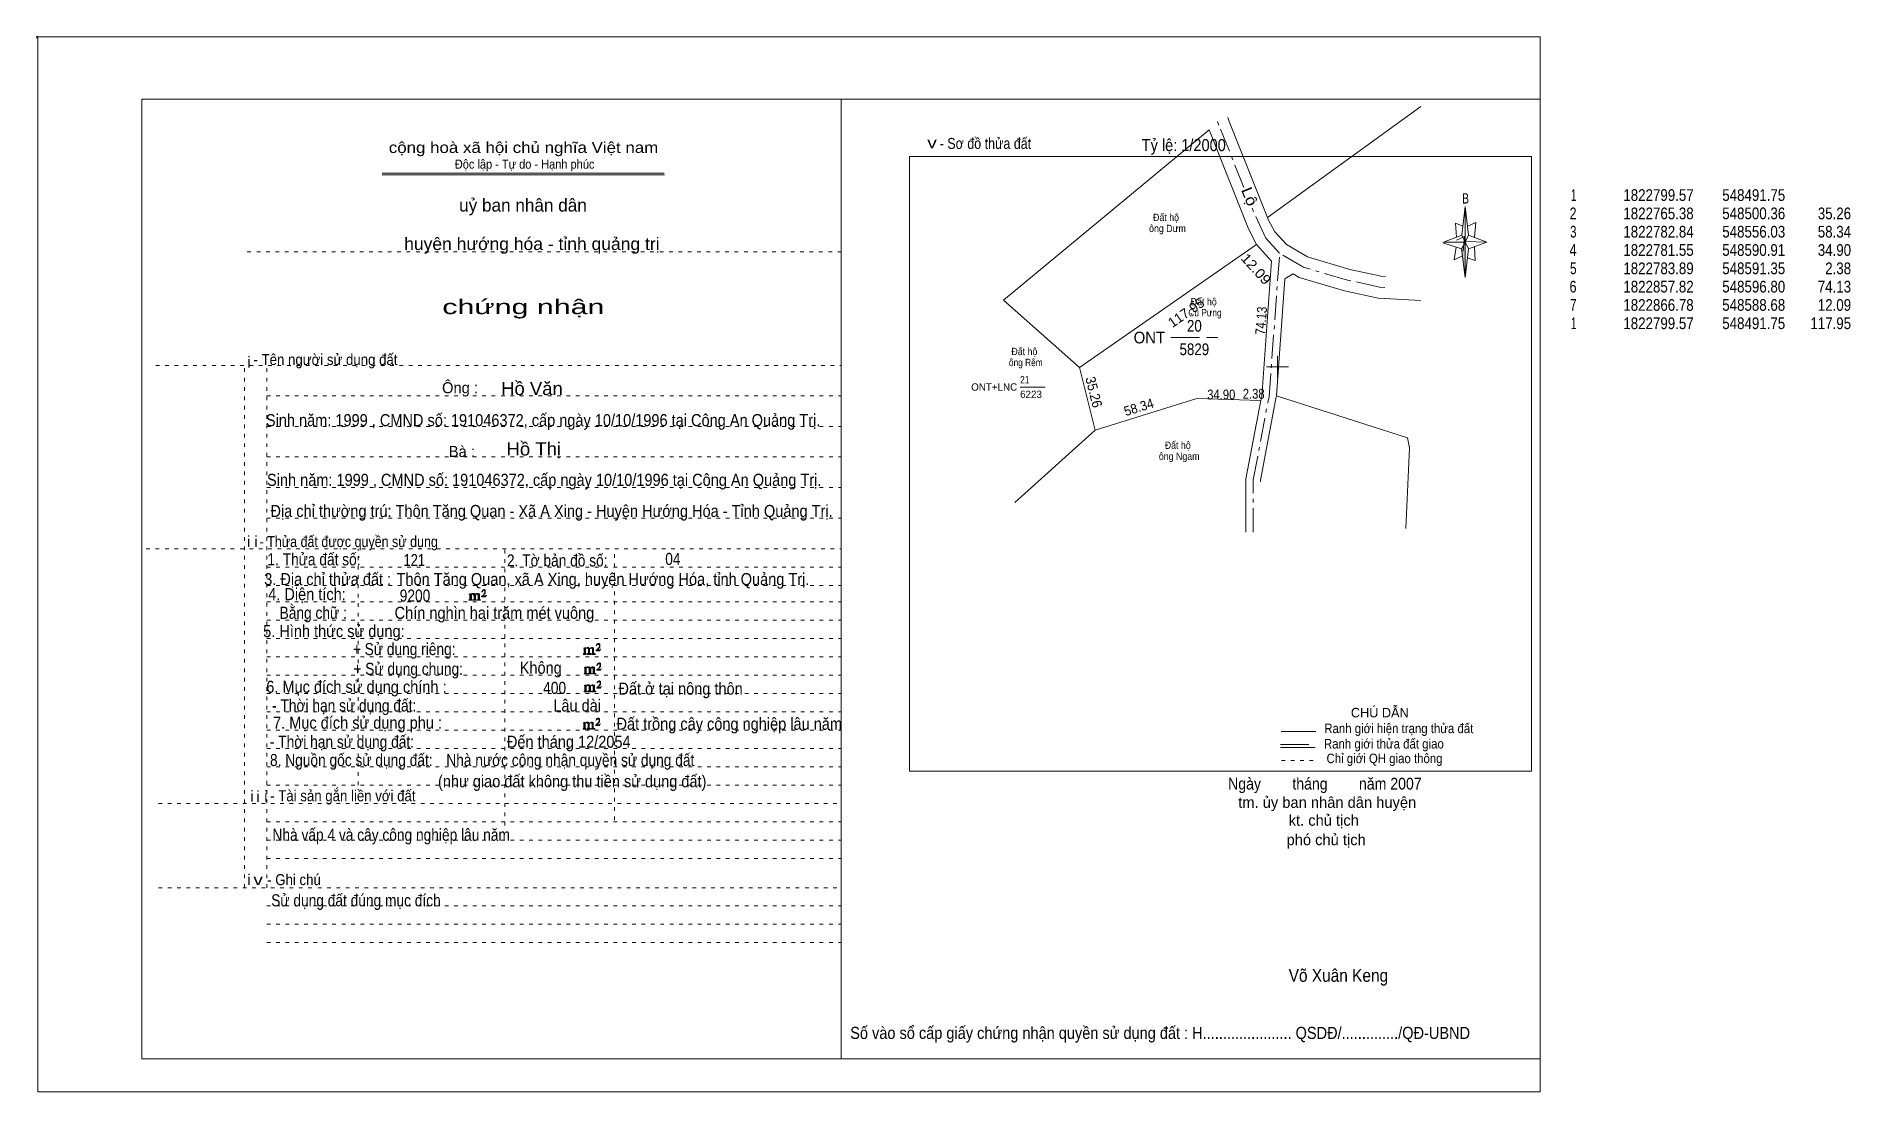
# Model space of a CAD drawing. Header units: centimetres. Extents: x -1.6 to 48, y -3.3 to 25.5.
import ezdxf
from ezdxf.enums import TextEntityAlignment as Align

# ---------------------------------------------------------------- set-up
doc = ezdxf.new("R2010")
doc.units = ezdxf.units.CM
doc.header["$LTSCALE"] = 0.13
for name, pattern in [('DOT_DASHED', [7.7, 5, -1.2, 0.3, -1.2]), ('DOTTED', [1.5, 0.3, -1.2]), ('LONG_DASHED', [7.5, 6, -1.5])]:
    doc.linetypes.add(name, pattern=pattern)
for name, color, linetype, lineweight in [('1', 7, 'DOTTED', 13), ('22', 7, 'Continuous', 13), ('33', 7, 'LONG_DASHED', 13), ('4', 7, 'Continuous', 13), ('5', 7, 'Continuous', 13), ('50', 7, 'Continuous', 13), ('52', 7, 'Continuous', 13), ('53', 7, 'Continuous', 13)]:
    doc.layers.add(name, color=color, linetype=linetype, lineweight=lineweight)
for name, color, linetype in [('10', 7, 'Continuous'), ('23', 7, 'Continuous'), ('30', 7, 'Continuous')]:
    doc.layers.add(name, color=color, linetype=linetype)

msp = doc.modelspace()

# ---------------------------------------------------------------- hatches: boundary and pattern name
at = {"layer": '5'}
msp.add_hatch(color=256, dxfattribs=at).paths.add_polyline_path([(37.46, 19.87), (37.46, 18.91), (37.36, 19.69)])
at = {"layer": '50'}
for points in [[(10.27, 10.13), (10.27, 10.12), (10.27, 10.11), (10.25, 10.11), (10.24, 10.11), (10.24, 10.1), (10.33, 10.1), (10.33, 10.11), (10.32, 10.11), (10.31, 10.11), (10.31, 10.12), (10.31, 10.13), (10.31, 10.24), (10.31, 10.25), (10.32, 10.26), (10.34, 10.26), (10.35, 10.26), (10.36, 10.26), (10.37, 10.25), (10.39, 10.22), (10.39, 10.13), (10.37, 10.12), (10.37, 10.11), (10.36, 10.11), (10.35, 10.11), (10.35, 10.1), (10.44, 10.1), (10.44, 10.11), (10.43, 10.11), (10.42, 10.11), (10.42, 10.12), (10.42, 10.13), (10.42, 10.24), (10.44, 10.26), (10.45, 10.26), (10.46, 10.26), (10.49, 10.26), (10.49, 10.25), (10.5, 10.24), (10.5, 10.22), (10.5, 10.13), (10.5, 10.12), (10.49, 10.11), (10.49, 10.11), (10.47, 10.11), (10.47, 10.1), (10.56, 10.1), (10.56, 10.11), (10.55, 10.11), (10.54, 10.11), (10.53, 10.12), (10.53, 10.13), (10.53, 10.2), (10.53, 10.25), (10.53, 10.26), (10.52, 10.27), (10.5, 10.28), (10.47, 10.28), (10.46, 10.28), (10.44, 10.27), (10.41, 10.25), (10.41, 10.26), (10.4, 10.28), (10.39, 10.28), (10.37, 10.28), (10.35, 10.28), (10.34, 10.28), (10.32, 10.26), (10.31, 10.26), (10.31, 10.25), (10.31, 10.25), (10.31, 10.26), (10.31, 10.28), (10.24, 10.26), (10.24, 10.26), (10.25, 10.26), (10.27, 10.25), (10.27, 10.24), (10.27, 10.23)], [(10.69, 10.19), (10.72, 10.24), (10.72, 10.24), (10.71, 10.22), (10.69, 10.22), (10.68, 10.22), (10.63, 10.22), (10.66, 10.26), (10.67, 10.27), (10.69, 10.28), (10.69, 10.3), (10.69, 10.32), (10.69, 10.34), (10.69, 10.35), (10.69, 10.37), (10.68, 10.38), (10.67, 10.38), (10.66, 10.39), (10.65, 10.39), (10.63, 10.38), (10.63, 10.38), (10.62, 10.37), (10.61, 10.35), (10.59, 10.33), (10.61, 10.33), (10.61, 10.35), (10.62, 10.35), (10.63, 10.36), (10.65, 10.36), (10.66, 10.36), (10.67, 10.35), (10.68, 10.35), (10.68, 10.32), (10.68, 10.3), (10.66, 10.28), (10.66, 10.26), (10.65, 10.25), (10.59, 10.2), (10.59, 10.19)], [(13.39, 8.66), (13.39, 8.65), (13.39, 8.64), (13.38, 8.64), (13.37, 8.64), (13.37, 8.62), (13.45, 8.62), (13.45, 8.64), (13.44, 8.64), (13.43, 8.64), (13.43, 8.65), (13.43, 8.66), (13.43, 8.77), (13.43, 8.78), (13.44, 8.79), (13.47, 8.79), (13.48, 8.79), (13.49, 8.79), (13.5, 8.78), (13.51, 8.74), (13.51, 8.66), (13.5, 8.65), (13.5, 8.64), (13.49, 8.64), (13.48, 8.64), (13.48, 8.62), (13.57, 8.62), (13.57, 8.64), (13.55, 8.64), (13.54, 8.64), (13.54, 8.65), (13.54, 8.66), (13.54, 8.77), (13.57, 8.79), (13.58, 8.79), (13.59, 8.79), (13.61, 8.79), (13.61, 8.78), (13.62, 8.77), (13.62, 8.74), (13.62, 8.66), (13.62, 8.65), (13.61, 8.64), (13.61, 8.64), (13.6, 8.64), (13.6, 8.62), (13.69, 8.62), (13.69, 8.64), (13.67, 8.64), (13.66, 8.64), (13.65, 8.65), (13.65, 8.66), (13.65, 8.73), (13.65, 8.78), (13.65, 8.79), (13.64, 8.8), (13.62, 8.81), (13.6, 8.81), (13.59, 8.81), (13.57, 8.8), (13.53, 8.78), (13.53, 8.79), (13.52, 8.81), (13.51, 8.81), (13.5, 8.81), (13.48, 8.81), (13.47, 8.81), (13.44, 8.79), (13.43, 8.79), (13.43, 8.78), (13.43, 8.78), (13.43, 8.79), (13.43, 8.81), (13.37, 8.79), (13.37, 8.79), (13.38, 8.79), (13.39, 8.78), (13.39, 8.77), (13.39, 8.76)], [(13.82, 8.72), (13.84, 8.77), (13.84, 8.77), (13.83, 8.74), (13.82, 8.74), (13.81, 8.74), (13.75, 8.74), (13.79, 8.79), (13.8, 8.8), (13.82, 8.81), (13.82, 8.83), (13.82, 8.84), (13.82, 8.87), (13.82, 8.88), (13.82, 8.9), (13.81, 8.91), (13.8, 8.91), (13.79, 8.92), (13.77, 8.92), (13.75, 8.91), (13.75, 8.91), (13.74, 8.9), (13.73, 8.88), (13.72, 8.86), (13.73, 8.86), (13.73, 8.88), (13.74, 8.88), (13.75, 8.89), (13.77, 8.89), (13.79, 8.89), (13.8, 8.88), (13.81, 8.88), (13.81, 8.84), (13.81, 8.83), (13.79, 8.81), (13.79, 8.79), (13.77, 8.78), (13.72, 8.73), (13.72, 8.72)], [(13.41, 8.12), (13.41, 8.11), (13.41, 8.1), (13.4, 8.1), (13.39, 8.1), (13.39, 8.09), (13.48, 8.09), (13.48, 8.1), (13.47, 8.1), (13.45, 8.1), (13.45, 8.11), (13.45, 8.12), (13.45, 8.23), (13.45, 8.24), (13.47, 8.26), (13.49, 8.26), (13.5, 8.26), (13.51, 8.26), (13.52, 8.24), (13.53, 8.21), (13.53, 8.12), (13.52, 8.11), (13.52, 8.1), (13.51, 8.1), (13.5, 8.1), (13.5, 8.09), (13.59, 8.09), (13.59, 8.1), (13.58, 8.1), (13.57, 8.1), (13.57, 8.11), (13.57, 8.12), (13.57, 8.23), (13.59, 8.26), (13.6, 8.26), (13.61, 8.26), (13.63, 8.26), (13.63, 8.24), (13.64, 8.23), (13.64, 8.21), (13.64, 8.12), (13.64, 8.11), (13.63, 8.1), (13.63, 8.1), (13.62, 8.1), (13.62, 8.09), (13.71, 8.09), (13.71, 8.1), (13.7, 8.1), (13.69, 8.1), (13.67, 8.11), (13.67, 8.12), (13.67, 8.2), (13.67, 8.24), (13.67, 8.26), (13.66, 8.27), (13.64, 8.28), (13.62, 8.28), (13.61, 8.28), (13.59, 8.27), (13.55, 8.24), (13.55, 8.26), (13.54, 8.28), (13.53, 8.28), (13.52, 8.28), (13.5, 8.28), (13.49, 8.28), (13.47, 8.26), (13.45, 8.26), (13.45, 8.24), (13.45, 8.24), (13.45, 8.26), (13.45, 8.28), (13.39, 8.26), (13.39, 8.26), (13.4, 8.26), (13.41, 8.24), (13.41, 8.23), (13.41, 8.22)], [(13.84, 8.19), (13.86, 8.23), (13.86, 8.23), (13.85, 8.21), (13.84, 8.21), (13.83, 8.21), (13.77, 8.21), (13.81, 8.26), (13.82, 8.27), (13.84, 8.28), (13.84, 8.3), (13.84, 8.31), (13.84, 8.33), (13.84, 8.34), (13.84, 8.37), (13.83, 8.38), (13.82, 8.38), (13.81, 8.39), (13.8, 8.39), (13.77, 8.38), (13.77, 8.38), (13.76, 8.37), (13.75, 8.34), (13.74, 8.32), (13.75, 8.32), (13.75, 8.34), (13.76, 8.34), (13.77, 8.36), (13.8, 8.36), (13.81, 8.36), (13.82, 8.34), (13.83, 8.34), (13.83, 8.31), (13.83, 8.3), (13.81, 8.28), (13.81, 8.26), (13.8, 8.24), (13.74, 8.2), (13.74, 8.19)], [(13.41, 7.64), (13.41, 7.63), (13.41, 7.62), (13.4, 7.62), (13.39, 7.62), (13.39, 7.6), (13.47, 7.6), (13.47, 7.62), (13.46, 7.62), (13.45, 7.62), (13.45, 7.63), (13.45, 7.64), (13.45, 7.75), (13.45, 7.76), (13.46, 7.77), (13.49, 7.77), (13.5, 7.77), (13.51, 7.77), (13.52, 7.76), (13.53, 7.72), (13.53, 7.64), (13.52, 7.63), (13.52, 7.62), (13.51, 7.62), (13.5, 7.62), (13.5, 7.6), (13.59, 7.6), (13.59, 7.62), (13.57, 7.62), (13.56, 7.62), (13.56, 7.63), (13.56, 7.64), (13.56, 7.75), (13.59, 7.77), (13.6, 7.77), (13.61, 7.77), (13.63, 7.77), (13.63, 7.76), (13.64, 7.75), (13.64, 7.72), (13.64, 7.64), (13.64, 7.63), (13.63, 7.62), (13.63, 7.62), (13.62, 7.62), (13.62, 7.6), (13.71, 7.6), (13.71, 7.62), (13.69, 7.62), (13.68, 7.62), (13.67, 7.63), (13.67, 7.64), (13.67, 7.71), (13.67, 7.76), (13.67, 7.77), (13.66, 7.78), (13.64, 7.79), (13.62, 7.79), (13.61, 7.79), (13.59, 7.78), (13.55, 7.76), (13.55, 7.77), (13.54, 7.79), (13.53, 7.79), (13.52, 7.79), (13.5, 7.79), (13.49, 7.79), (13.46, 7.77), (13.45, 7.77), (13.45, 7.76), (13.45, 7.76), (13.45, 7.77), (13.45, 7.79), (13.39, 7.77), (13.39, 7.77), (13.4, 7.77), (13.41, 7.76), (13.41, 7.75), (13.41, 7.74)], [(13.84, 7.7), (13.86, 7.75), (13.86, 7.75), (13.85, 7.72), (13.84, 7.72), (13.83, 7.72), (13.77, 7.72), (13.81, 7.77), (13.82, 7.78), (13.84, 7.79), (13.84, 7.81), (13.84, 7.82), (13.84, 7.85), (13.84, 7.86), (13.84, 7.88), (13.83, 7.89), (13.82, 7.89), (13.81, 7.9), (13.79, 7.9), (13.77, 7.89), (13.77, 7.89), (13.76, 7.88), (13.75, 7.86), (13.74, 7.84), (13.75, 7.84), (13.75, 7.86), (13.76, 7.86), (13.77, 7.87), (13.79, 7.87), (13.81, 7.87), (13.82, 7.86), (13.83, 7.86), (13.83, 7.82), (13.83, 7.81), (13.81, 7.79), (13.81, 7.77), (13.79, 7.76), (13.74, 7.71), (13.74, 7.7)], [(13.38, 6.62), (13.38, 6.61), (13.38, 6.6), (13.37, 6.6), (13.36, 6.6), (13.36, 6.58), (13.44, 6.58), (13.44, 6.6), (13.43, 6.6), (13.42, 6.6), (13.42, 6.61), (13.42, 6.62), (13.42, 6.73), (13.42, 6.74), (13.43, 6.75), (13.46, 6.75), (13.47, 6.75), (13.48, 6.75), (13.49, 6.74), (13.5, 6.7), (13.5, 6.62), (13.49, 6.61), (13.49, 6.6), (13.48, 6.6), (13.47, 6.6), (13.47, 6.58), (13.56, 6.58), (13.56, 6.6), (13.54, 6.6), (13.53, 6.6), (13.53, 6.61), (13.53, 6.62), (13.53, 6.73), (13.56, 6.75), (13.57, 6.75), (13.58, 6.75), (13.6, 6.75), (13.6, 6.74), (13.61, 6.73), (13.61, 6.7), (13.61, 6.62), (13.61, 6.61), (13.6, 6.6), (13.6, 6.6), (13.59, 6.6), (13.59, 6.58), (13.68, 6.58), (13.68, 6.6), (13.66, 6.6), (13.65, 6.6), (13.64, 6.61), (13.64, 6.62), (13.64, 6.69), (13.64, 6.74), (13.64, 6.75), (13.63, 6.76), (13.61, 6.77), (13.59, 6.77), (13.58, 6.77), (13.56, 6.76), (13.52, 6.74), (13.52, 6.75), (13.51, 6.77), (13.5, 6.77), (13.49, 6.77), (13.47, 6.77), (13.46, 6.77), (13.43, 6.75), (13.42, 6.75), (13.42, 6.74), (13.42, 6.74), (13.42, 6.75), (13.42, 6.77), (13.36, 6.75), (13.36, 6.75), (13.37, 6.75), (13.38, 6.74), (13.38, 6.73), (13.38, 6.72)], [(13.81, 6.68), (13.83, 6.73), (13.83, 6.73), (13.82, 6.7), (13.81, 6.7), (13.8, 6.7), (13.74, 6.7), (13.78, 6.75), (13.79, 6.76), (13.81, 6.77), (13.81, 6.79), (13.81, 6.8), (13.81, 6.83), (13.81, 6.84), (13.81, 6.86), (13.8, 6.87), (13.79, 6.87), (13.78, 6.88), (13.76, 6.88), (13.74, 6.87), (13.74, 6.87), (13.73, 6.86), (13.72, 6.84), (13.71, 6.82), (13.72, 6.82), (13.72, 6.84), (13.73, 6.84), (13.74, 6.85), (13.76, 6.85), (13.78, 6.85), (13.79, 6.84), (13.8, 6.84), (13.8, 6.8), (13.8, 6.79), (13.78, 6.77), (13.78, 6.75), (13.76, 6.74), (13.71, 6.69), (13.71, 6.68)]]:
    msp.add_hatch(color=256, dxfattribs=at).paths.add_polyline_path(points)

# ---------------------------------------------------------------- linework, layer by layer
at = {"layer": '1', "linetype": 'Continuous'}
for p, q in [((1.31, -2.42), (1.31, 23.78)), ((1.31, 23.78), (39.51, 23.78)), ((20.41, -2.42), (20.41, 23.78)), ((39.51, -2.42), (39.51, 23.78)), ((7.87, 21.76), (15.58, 21.76)), ((7.87, 21.71), (15.59, 21.71)), ((37.36, 19.69), (36.85, 19.86)), ((1.31, -2.42), (39.51, -2.42))]:
    msp.add_line(p, q, dxfattribs=at)
at = {"layer": '1'}
for p, q in [((4.19, 19.61), (20.41, 19.61)), ((1.69, 16.51), (20.41, 16.51)), ((4.11, 2.25), (4.11, 16.51)), ((4.72, 2.25), (4.72, 16.51)), ((4.72, 15.68), (20.41, 15.68)), ((4.72, 14.84), (20.41, 14.84)), ((4.72, 14.01), (20.41, 14.01)), ((4.72, 13.18), (20.41, 13.18)), ((4.72, 12.34), (20.41, 12.34)), ((1.43, 11.5), (20.41, 11.5)), ((7.22, 5.05), (7.22, 11.5)), ((11.22, 3.95), (11.22, 11.5)), ((14.22, 4.09), (14.22, 11.5)), ((4.72, 11), (20.41, 11)), ((4.72, 10.5), (20.41, 10.5)), ((4.72, 10.05), (20.41, 10.05)), ((4.72, 9.55), (20.41, 9.55)), ((4.72, 9.05), (20.41, 9.05)), ((4.72, 8.55), (20.41, 8.55)), ((4.72, 8.05), (20.41, 8.05)), ((4.72, 7.55), (20.41, 7.55)), ((4.72, 7.05), (20.41, 7.05)), ((4.72, 6.55), (20.41, 6.55)), ((4.72, 6.05), (20.41, 6.05)), ((4.72, 5.55), (20.41, 5.55)), ((4.72, 5.05), (20.41, 5.05)), ((1.76, 4.55), (20.41, 4.55)), ((4.72, 4.05), (20.41, 4.05)), ((4.72, 3.55), (20.41, 3.55)), ((4.72, 3.05), (20.41, 3.05)), ((1.76, 2.25), (20.41, 2.25)), ((4.72, 1.75), (20.41, 1.75)), ((4.72, 1.25), (20.41, 1.25)), ((4.72, 0.75), (20.41, 0.75))]:
    msp.add_line(p, q, dxfattribs=at)
at = {"layer": '1', "linetype": 'Continuous'}
msp.add_lwpolyline([(-1.53, -3.32), (39.51, -3.32), (39.51, 25.48), (-1.53, 25.48)], close=True, dxfattribs=at)
msp.add_lwpolyline([(37.37, 19.49), (37.16, 19.39), (37.21, 19.74)], dxfattribs=at)
at = {"layer": '22'}
for p, q in [((32.06, 20.55), (36.25, 23.58)), ((30.46, 22.94), (24.85, 18.29)), ((30.46, 22.94), (31.54, 20.24)), ((32.08, 20.49), (32.06, 20.55)), ((31.76, 19.81), (31.54, 20.24)), ((26.92, 16.45), (31.76, 19.81)), ((32.3, 15.68), (32.53, 18.87)), ((32.53, 18.87), (32.76, 19.01)), ((24.85, 18.29), (26.92, 16.45)), ((26.92, 16.45), (27.35, 14.74)), ((25.16, 12.77), (27.35, 14.74))]:
    msp.add_line(p, q, dxfattribs=at)
at = {"layer": '22', "linetype": 'DOT_DASHED'}
for points in [[(31.41, 21.37), (30.73, 23.07), (30.69, 23.17)], [(35.26, 18.64), (35.12, 18.65), (34.24, 18.84), (33.04, 19.19), (32.39, 19.57), (32.01, 19.98), (31.61, 20.87)], [(32.07, 15.51), (32.1, 15.64), (32.39, 19.57)], [(31.67, 11.96), (31.67, 13.39), (32.07, 15.51)]]:
    msp.add_lwpolyline(points, dxfattribs=at)
at = {"layer": '22'}
for points in [[(32.06, 20.55), (31.01, 23.17), (30.97, 23.28)], [(35.28, 18.94), (35.16, 18.95), (34.31, 19.13), (33.15, 19.47), (32.58, 19.81), (32.26, 20.16), (32.08, 20.49)], [(31.88, 15.55), (31.9, 15.66), (32.17, 19.36), (31.76, 19.81)], [(36.25, 18.28), (35.08, 18.35), (34.16, 18.55), (32.92, 18.91), (32.76, 19.01)], [(31.88, 15.55), (30.13, 15.61), (27.35, 14.74)], [(31.47, 11.96), (31.47, 13.41), (31.88, 15.55)], [(31.87, 13.33), (31.87, 13.38), (32.29, 15.61), (32.3, 15.68)], [(35.84, 12.06), (35.94, 14.26), (35.88, 14.53), (32.3, 15.68)]]:
    msp.add_lwpolyline(points, dxfattribs=at)
at = {"layer": '33'}
msp.add_line((29.42, 17.27), (30.7, 17.27), dxfattribs=at)
at = {"layer": '4'}
for p, q in [((32.43, 6.51), (33.38, 6.51)), ((32.41, 6.08), (33.36, 6.08))]:
    msp.add_line(p, q, dxfattribs=at)
at = {"layer": '4', "linetype": 'LONG_DASHED'}
msp.add_line((32.41, 6.16), (33.36, 6.16), dxfattribs=at)
at = {"layer": '4', "linetype": 'DOTTED'}
msp.add_line((32.44, 5.72), (33.43, 5.72), dxfattribs=at)
at = {"layer": '4'}
msp.add_lwpolyline([(22.28, 22.21), (39.27, 22.21), (39.27, 5.43), (22.28, 5.43)], close=True, dxfattribs=at)
msp.add_circle((-1.55, 25.47), 0.025, dxfattribs=at)
at = {"layer": '5'}
for p, q in [((37.37, 20.07), (37.46, 20.85)), ((37.55, 20.07), (38.05, 19.87)), ((37.55, 19.69), (37.46, 18.91)), ((37.73, 19.37), (37.52, 19.45)), ((37.71, 19.75), (37.73, 19.37))]:
    msp.add_line(p, q, dxfattribs=at)
for points in [[(37.46, 20.85), (37.55, 20.07), (37.46, 19.87)], [(37.46, 19.87), (36.87, 19.87), (37.37, 20.07), (37.55, 19.69), (38.05, 19.87), (37.46, 19.89)], [(37.46, 19.87), (37.46, 18.91), (37.36, 19.69)]]:
    msp.add_lwpolyline(points, close=True, dxfattribs=at)
for points in [[(37.4, 20.31), (37.19, 20.39), (37.22, 20.01)], [(37.53, 20.31), (37.75, 20.41), (37.71, 20.01)], [(37.46, 19.87), (37.37, 20.07), (36.87, 19.87)], [(37.22, 19.93), (37.44, 20.03), (37.4, 19.63)], [(37.46, 19.87), (37.55, 19.69), (38.05, 19.87)]]:
    msp.add_lwpolyline(points, dxfattribs=at)
at = {"layer": '50'}
for points in [[(10.27, 10.13), (10.27, 10.12), (10.27, 10.11), (10.25, 10.11), (10.24, 10.11), (10.24, 10.1), (10.33, 10.1), (10.33, 10.11), (10.32, 10.11), (10.31, 10.11), (10.31, 10.12), (10.31, 10.13), (10.31, 10.24), (10.31, 10.25), (10.32, 10.26), (10.34, 10.26), (10.35, 10.26), (10.36, 10.26), (10.37, 10.25), (10.39, 10.22), (10.39, 10.13), (10.37, 10.12), (10.37, 10.11), (10.36, 10.11), (10.35, 10.11), (10.35, 10.1), (10.44, 10.1), (10.44, 10.11), (10.43, 10.11), (10.42, 10.11), (10.42, 10.12), (10.42, 10.13), (10.42, 10.24), (10.44, 10.26), (10.45, 10.26), (10.46, 10.26), (10.49, 10.26), (10.49, 10.25), (10.5, 10.24), (10.5, 10.22), (10.5, 10.13), (10.5, 10.12), (10.49, 10.11), (10.49, 10.11), (10.47, 10.11), (10.47, 10.1), (10.56, 10.1), (10.56, 10.11), (10.55, 10.11), (10.54, 10.11), (10.53, 10.12), (10.53, 10.13), (10.53, 10.2), (10.53, 10.25), (10.53, 10.26), (10.52, 10.27), (10.5, 10.28), (10.47, 10.28), (10.46, 10.28), (10.44, 10.27), (10.41, 10.25), (10.41, 10.26), (10.4, 10.28), (10.39, 10.28), (10.37, 10.28), (10.35, 10.28), (10.34, 10.28), (10.32, 10.26), (10.31, 10.26), (10.31, 10.25), (10.31, 10.25), (10.31, 10.26), (10.31, 10.28), (10.24, 10.26), (10.24, 10.26), (10.25, 10.26), (10.27, 10.25), (10.27, 10.24), (10.27, 10.23)], [(10.69, 10.19), (10.72, 10.24), (10.72, 10.24), (10.71, 10.22), (10.69, 10.22), (10.68, 10.22), (10.63, 10.22), (10.66, 10.26), (10.67, 10.27), (10.69, 10.28), (10.69, 10.3), (10.69, 10.32), (10.69, 10.34), (10.69, 10.35), (10.69, 10.37), (10.68, 10.38), (10.67, 10.38), (10.66, 10.39), (10.65, 10.39), (10.63, 10.38), (10.63, 10.38), (10.62, 10.37), (10.61, 10.35), (10.59, 10.33), (10.61, 10.33), (10.61, 10.35), (10.62, 10.35), (10.63, 10.36), (10.65, 10.36), (10.66, 10.36), (10.67, 10.35), (10.68, 10.35), (10.68, 10.32), (10.68, 10.3), (10.66, 10.28), (10.66, 10.26), (10.65, 10.25), (10.59, 10.2), (10.59, 10.19)], [(13.39, 8.66), (13.39, 8.65), (13.39, 8.64), (13.38, 8.64), (13.37, 8.64), (13.37, 8.62), (13.45, 8.62), (13.45, 8.64), (13.44, 8.64), (13.43, 8.64), (13.43, 8.65), (13.43, 8.66), (13.43, 8.77), (13.43, 8.78), (13.44, 8.79), (13.47, 8.79), (13.48, 8.79), (13.49, 8.79), (13.5, 8.78), (13.51, 8.74), (13.51, 8.66), (13.5, 8.65), (13.5, 8.64), (13.49, 8.64), (13.48, 8.64), (13.48, 8.62), (13.57, 8.62), (13.57, 8.64), (13.55, 8.64), (13.54, 8.64), (13.54, 8.65), (13.54, 8.66), (13.54, 8.77), (13.57, 8.79), (13.58, 8.79), (13.59, 8.79), (13.61, 8.79), (13.61, 8.78), (13.62, 8.77), (13.62, 8.74), (13.62, 8.66), (13.62, 8.65), (13.61, 8.64), (13.61, 8.64), (13.6, 8.64), (13.6, 8.62), (13.69, 8.62), (13.69, 8.64), (13.67, 8.64), (13.66, 8.64), (13.65, 8.65), (13.65, 8.66), (13.65, 8.73), (13.65, 8.78), (13.65, 8.79), (13.64, 8.8), (13.62, 8.81), (13.6, 8.81), (13.59, 8.81), (13.57, 8.8), (13.53, 8.78), (13.53, 8.79), (13.52, 8.81), (13.51, 8.81), (13.5, 8.81), (13.48, 8.81), (13.47, 8.81), (13.44, 8.79), (13.43, 8.79), (13.43, 8.78), (13.43, 8.78), (13.43, 8.79), (13.43, 8.81), (13.37, 8.79), (13.37, 8.79), (13.38, 8.79), (13.39, 8.78), (13.39, 8.77), (13.39, 8.76)], [(13.82, 8.72), (13.84, 8.77), (13.84, 8.77), (13.83, 8.74), (13.82, 8.74), (13.81, 8.74), (13.75, 8.74), (13.79, 8.79), (13.8, 8.8), (13.82, 8.81), (13.82, 8.83), (13.82, 8.84), (13.82, 8.87), (13.82, 8.88), (13.82, 8.9), (13.81, 8.91), (13.8, 8.91), (13.79, 8.92), (13.77, 8.92), (13.75, 8.91), (13.75, 8.91), (13.74, 8.9), (13.73, 8.88), (13.72, 8.86), (13.73, 8.86), (13.73, 8.88), (13.74, 8.88), (13.75, 8.89), (13.77, 8.89), (13.79, 8.89), (13.8, 8.88), (13.81, 8.88), (13.81, 8.84), (13.81, 8.83), (13.79, 8.81), (13.79, 8.79), (13.77, 8.78), (13.72, 8.73), (13.72, 8.72)], [(13.41, 8.12), (13.41, 8.11), (13.41, 8.1), (13.4, 8.1), (13.39, 8.1), (13.39, 8.09), (13.48, 8.09), (13.48, 8.1), (13.47, 8.1), (13.45, 8.1), (13.45, 8.11), (13.45, 8.12), (13.45, 8.23), (13.45, 8.24), (13.47, 8.26), (13.49, 8.26), (13.5, 8.26), (13.51, 8.26), (13.52, 8.24), (13.53, 8.21), (13.53, 8.12), (13.52, 8.11), (13.52, 8.1), (13.51, 8.1), (13.5, 8.1), (13.5, 8.09), (13.59, 8.09), (13.59, 8.1), (13.58, 8.1), (13.57, 8.1), (13.57, 8.11), (13.57, 8.12), (13.57, 8.23), (13.59, 8.26), (13.6, 8.26), (13.61, 8.26), (13.63, 8.26), (13.63, 8.24), (13.64, 8.23), (13.64, 8.21), (13.64, 8.12), (13.64, 8.11), (13.63, 8.1), (13.63, 8.1), (13.62, 8.1), (13.62, 8.09), (13.71, 8.09), (13.71, 8.1), (13.7, 8.1), (13.69, 8.1), (13.67, 8.11), (13.67, 8.12), (13.67, 8.2), (13.67, 8.24), (13.67, 8.26), (13.66, 8.27), (13.64, 8.28), (13.62, 8.28), (13.61, 8.28), (13.59, 8.27), (13.55, 8.24), (13.55, 8.26), (13.54, 8.28), (13.53, 8.28), (13.52, 8.28), (13.5, 8.28), (13.49, 8.28), (13.47, 8.26), (13.45, 8.26), (13.45, 8.24), (13.45, 8.24), (13.45, 8.26), (13.45, 8.28), (13.39, 8.26), (13.39, 8.26), (13.4, 8.26), (13.41, 8.24), (13.41, 8.23), (13.41, 8.22)], [(13.84, 8.19), (13.86, 8.23), (13.86, 8.23), (13.85, 8.21), (13.84, 8.21), (13.83, 8.21), (13.77, 8.21), (13.81, 8.26), (13.82, 8.27), (13.84, 8.28), (13.84, 8.3), (13.84, 8.31), (13.84, 8.33), (13.84, 8.34), (13.84, 8.37), (13.83, 8.38), (13.82, 8.38), (13.81, 8.39), (13.8, 8.39), (13.77, 8.38), (13.77, 8.38), (13.76, 8.37), (13.75, 8.34), (13.74, 8.32), (13.75, 8.32), (13.75, 8.34), (13.76, 8.34), (13.77, 8.36), (13.8, 8.36), (13.81, 8.36), (13.82, 8.34), (13.83, 8.34), (13.83, 8.31), (13.83, 8.3), (13.81, 8.28), (13.81, 8.26), (13.8, 8.24), (13.74, 8.2), (13.74, 8.19)], [(13.41, 7.64), (13.41, 7.63), (13.41, 7.62), (13.4, 7.62), (13.39, 7.62), (13.39, 7.6), (13.47, 7.6), (13.47, 7.62), (13.46, 7.62), (13.45, 7.62), (13.45, 7.63), (13.45, 7.64), (13.45, 7.75), (13.45, 7.76), (13.46, 7.77), (13.49, 7.77), (13.5, 7.77), (13.51, 7.77), (13.52, 7.76), (13.53, 7.72), (13.53, 7.64), (13.52, 7.63), (13.52, 7.62), (13.51, 7.62), (13.5, 7.62), (13.5, 7.6), (13.59, 7.6), (13.59, 7.62), (13.57, 7.62), (13.56, 7.62), (13.56, 7.63), (13.56, 7.64), (13.56, 7.75), (13.59, 7.77), (13.6, 7.77), (13.61, 7.77), (13.63, 7.77), (13.63, 7.76), (13.64, 7.75), (13.64, 7.72), (13.64, 7.64), (13.64, 7.63), (13.63, 7.62), (13.63, 7.62), (13.62, 7.62), (13.62, 7.6), (13.71, 7.6), (13.71, 7.62), (13.69, 7.62), (13.68, 7.62), (13.67, 7.63), (13.67, 7.64), (13.67, 7.71), (13.67, 7.76), (13.67, 7.77), (13.66, 7.78), (13.64, 7.79), (13.62, 7.79), (13.61, 7.79), (13.59, 7.78), (13.55, 7.76), (13.55, 7.77), (13.54, 7.79), (13.53, 7.79), (13.52, 7.79), (13.5, 7.79), (13.49, 7.79), (13.46, 7.77), (13.45, 7.77), (13.45, 7.76), (13.45, 7.76), (13.45, 7.77), (13.45, 7.79), (13.39, 7.77), (13.39, 7.77), (13.4, 7.77), (13.41, 7.76), (13.41, 7.75), (13.41, 7.74)], [(13.84, 7.7), (13.86, 7.75), (13.86, 7.75), (13.85, 7.72), (13.84, 7.72), (13.83, 7.72), (13.77, 7.72), (13.81, 7.77), (13.82, 7.78), (13.84, 7.79), (13.84, 7.81), (13.84, 7.82), (13.84, 7.85), (13.84, 7.86), (13.84, 7.88), (13.83, 7.89), (13.82, 7.89), (13.81, 7.9), (13.79, 7.9), (13.77, 7.89), (13.77, 7.89), (13.76, 7.88), (13.75, 7.86), (13.74, 7.84), (13.75, 7.84), (13.75, 7.86), (13.76, 7.86), (13.77, 7.87), (13.79, 7.87), (13.81, 7.87), (13.82, 7.86), (13.83, 7.86), (13.83, 7.82), (13.83, 7.81), (13.81, 7.79), (13.81, 7.77), (13.79, 7.76), (13.74, 7.71), (13.74, 7.7)], [(13.38, 6.62), (13.38, 6.61), (13.38, 6.6), (13.37, 6.6), (13.36, 6.6), (13.36, 6.58), (13.44, 6.58), (13.44, 6.6), (13.43, 6.6), (13.42, 6.6), (13.42, 6.61), (13.42, 6.62), (13.42, 6.73), (13.42, 6.74), (13.43, 6.75), (13.46, 6.75), (13.47, 6.75), (13.48, 6.75), (13.49, 6.74), (13.5, 6.7), (13.5, 6.62), (13.49, 6.61), (13.49, 6.6), (13.48, 6.6), (13.47, 6.6), (13.47, 6.58), (13.56, 6.58), (13.56, 6.6), (13.54, 6.6), (13.53, 6.6), (13.53, 6.61), (13.53, 6.62), (13.53, 6.73), (13.56, 6.75), (13.57, 6.75), (13.58, 6.75), (13.6, 6.75), (13.6, 6.74), (13.61, 6.73), (13.61, 6.7), (13.61, 6.62), (13.61, 6.61), (13.6, 6.6), (13.6, 6.6), (13.59, 6.6), (13.59, 6.58), (13.68, 6.58), (13.68, 6.6), (13.66, 6.6), (13.65, 6.6), (13.64, 6.61), (13.64, 6.62), (13.64, 6.69), (13.64, 6.74), (13.64, 6.75), (13.63, 6.76), (13.61, 6.77), (13.59, 6.77), (13.58, 6.77), (13.56, 6.76), (13.52, 6.74), (13.52, 6.75), (13.51, 6.77), (13.5, 6.77), (13.49, 6.77), (13.47, 6.77), (13.46, 6.77), (13.43, 6.75), (13.42, 6.75), (13.42, 6.74), (13.42, 6.74), (13.42, 6.75), (13.42, 6.77), (13.36, 6.75), (13.36, 6.75), (13.37, 6.75), (13.38, 6.74), (13.38, 6.73), (13.38, 6.72)], [(13.81, 6.68), (13.83, 6.73), (13.83, 6.73), (13.82, 6.7), (13.81, 6.7), (13.8, 6.7), (13.74, 6.7), (13.78, 6.75), (13.79, 6.76), (13.81, 6.77), (13.81, 6.79), (13.81, 6.8), (13.81, 6.83), (13.81, 6.84), (13.81, 6.86), (13.8, 6.87), (13.79, 6.87), (13.78, 6.88), (13.76, 6.88), (13.74, 6.87), (13.74, 6.87), (13.73, 6.86), (13.72, 6.84), (13.71, 6.82), (13.72, 6.82), (13.72, 6.84), (13.73, 6.84), (13.74, 6.85), (13.76, 6.85), (13.78, 6.85), (13.79, 6.84), (13.8, 6.84), (13.8, 6.8), (13.8, 6.79), (13.78, 6.77), (13.78, 6.75), (13.76, 6.74), (13.71, 6.69), (13.71, 6.68)]]:
    msp.add_lwpolyline(points, close=True, dxfattribs=at)
at = {"layer": '52'}
msp.add_line((25.3, 15.92), (25.98, 15.92), dxfattribs=at)
at = {"layer": '53'}
for p, q in [((32.03, 16.47), (32.63, 16.47)), ((32.33, 16.17), (32.33, 16.77))]:
    msp.add_line(p, q, dxfattribs=at)

# ---------------------------------------------------------------- texts
at = {"layer": '1'}
for s, height, width, p in [('cộng hoà xã hội chủ nghĩa Việt nam', 0.3, 1.15, (11.735, 22.31)), ('v', 0.3, 1.3, (22.895, 22.44)), ('- Sơ đồ thửa đất ', 0.3, 0.85, (24.4, 22.42)), ('Độc lập - Tự do - Hạnh phúc', 0.25, 0.9, (11.765, 21.88)), ('chứng nhận', 0.4, 1.55, (11.73, 17.91)), ('- Tên người sử dụng đất', 0.3, 0.9, (6.325, 16.52)), ('- Thửa đất được quyền sử dụng', 0.3, 0.85, (6.96, 11.55)), ('- Tài sản gắn liền với đất ', 0.3, 0.9, (6.85, 4.61)), ('v', 0.3, 1.3, (4.485, 2.32)), ('- Ghi chú', 0.3, 0.9, (5.465, 2.32))]:
    msp.add_text(s, height=height, dxfattribs=dict(at, width=width)).set_placement(p, align=Align.CENTER)
for s, height, p in [('uỷ ban nhân dân', 0.35, (11.72, 20.71)), ('i', 0.3, (4.235, 16.45)), ('i', 0.3, (4.225, 11.55)), ('i', 0.3, (4.425, 11.55)), ('i', 0.3, (4.315, 4.6)), ('i', 0.3, (4.485, 4.59)), ('i', 0.3, (4.695, 4.6)), ('i', 0.3, (4.235, 2.32))]:
    msp.add_text(s, height=height, dxfattribs=at).set_placement(p, align=Align.CENTER)
at = {"layer": '10', "width": 0.9}
msp.add_text('Võ Xuân Keng', height=0.35, dxfattribs=at).set_placement((33.995, -0.32), align=Align.CENTER)
at = {"layer": '22', "width": 1.15}
msp.add_text('Lộ', height=0.3, rotation=291.818, dxfattribs=at).set_placement((31.428, 21.066), align=Align.CENTER)
at = {"layer": '23'}
for s, width, p in [('ông Dưm', 0.9, (29.325, 20.15)), ('Đất hộ ', 0.9, (29.32, 20.45)), ('Đất hộ ', 0.9, (30.35, 18.15)), ('Cu Pưng', 0.85, (30.35, 17.85)), ('Đất hộ ', 0.9, (25.45, 16.79)), ('ông Rêm', 0.85, (25.455, 16.49)), ('Đất hộ ', 0.9, (29.64, 14.23)), ('ông Ngam', 0.9, (29.645, 13.93))]:
    msp.add_text(s, height=0.2, dxfattribs=dict(at, width=width)).set_placement(p, align=Align.CENTER)
at = {"layer": '30'}
for s, width, p in [('1', 0.65, (40.5, 21)), ('1822799.57', 0.85, (43.7, 21)), ('548491.75', 0.85, (46.2, 21)), ('548491.75', 0.85, (46.2, 21)), ('2', 0.8, (40.5, 20.5)), ('1822765.38', 0.85, (43.7, 20.5)), ('548500.36', 0.85, (46.2, 20.5)), ('35.26', 0.85, (48, 20.5)), ('3', 0.75, (40.5, 20)), ('1822782.84', 0.85, (43.7, 20)), ('548556.03', 0.85, (46.2, 20)), ('58.34', 0.85, (48, 20)), ('4', 0.8, (40.5, 19.5)), ('1822781.55', 0.85, (43.7, 19.5)), ('548590.91', 0.85, (46.2, 19.5)), ('34.90', 0.85, (48, 19.5)), ('5', 0.75, (40.5, 19)), ('1822783.89', 0.85, (43.7, 19)), ('548591.35', 0.85, (46.2, 19)), ('2.38', 0.85, (48, 19)), ('6', 0.8, (40.5, 18.5)), ('1822857.82', 0.85, (43.7, 18.5)), ('548596.80', 0.85, (46.2, 18.5)), ('74.13', 0.85, (48, 18.5)), ('7', 0.75, (40.5, 18)), ('1822866.78', 0.85, (43.7, 18)), ('548588.68', 0.85, (46.2, 18)), ('12.09', 0.85, (48, 18)), ('1', 0.65, (40.5, 17.5)), ('1822799.57', 0.85, (43.7, 17.5)), ('548491.75', 0.85, (46.2, 17.5)), ('117.95', 0.85, (48, 17.5))]:
    msp.add_text(s, height=0.32, dxfattribs=dict(at, width=width)).set_placement(p, align=Align.RIGHT)
for s, height, rotation, width, p in [('12.09', 0.27, 312.184, 1.1, (31.644, 19.051)), ('74.13', 0.27, 85.784, 0.85, (32.019, 17.72)), ('35.26', 0.27, 284.135, 0.95, (27.184, 15.748)), ('58.34', 0.26, 17.413, 0.95, (28.581, 15.246))]:
    msp.add_text(s, height=height, rotation=rotation, dxfattribs=dict(at, width=width)).set_placement(p, align=Align.CENTER)
msp.add_text('117.95', height=0.27, rotation=34.737, dxfattribs=at).set_placement((29.913, 17.841), align=Align.CENTER)
at = {"layer": '30', "width": 0.85}
for s, p in [('2.38', (31.68, 15.6)), ('34.90', (30.795, 15.58))]:
    msp.add_text(s, height=0.27, dxfattribs=at).set_placement(p, align=Align.CENTER)
at = {"layer": '33', "width": 0.95}
msp.add_text('ONT', height=0.32, dxfattribs=at).set_placement((29.26, 17.11), align=Align.RIGHT)
at = {"layer": '33', "width": 0.85}
for s, p in [('20', (30.06, 17.43)), ('5829', (30.06, 16.79))]:
    msp.add_text(s, height=0.32, dxfattribs=at).set_placement(p, align=Align.CENTER)
at = {"layer": '4', "width": 0.9}
for s, height, p in [('Tỷ lệ: 1/2000', 0.33, (29.77, 22.36)), ('Ranh giới hiện trạng thửa đất', 0.2591, (35.645, 6.47)), ('Ranh giới thửa đất giao ', 0.2591, (35.28, 6.05)), ('Chỉ giới QH giao thông', 0.2591, (35.255, 5.65))]:
    msp.add_text(s, height=height, dxfattribs=at).set_placement(p, align=Align.CENTER)
at = {"layer": '4'}
msp.add_text('CHÚ DẪN', height=0.2591, dxfattribs=at).set_placement((35.125, 6.9), align=Align.CENTER)
at = {"layer": '5', "width": 0.75}
msp.add_text('B', height=0.276, dxfattribs=at).set_placement((37.47, 20.93), align=Align.CENTER)
at = {"layer": '50'}
for s, height, width, p in [('  huyện hướng hóa - tỉnh quảng trị', 0.34, 1.05, (11.83, 19.66)), ('Hồ Văn', 0.36, 1.05, (11.965, 15.7)), ('Sinh năm: 1999 , CMND số: 191046372, cấp ngày 10/10/1996 tại Công An Quảng Trị.', 0.33, 0.9, (12.27, 14.85)), ('Hồ Thị', 0.36, 1.05, (12.015, 14.05)), ('Sinh năm: 1999 , CMND số: 191046372, cấp ngày 10/10/1996 tại Công An Quảng Trị.', 0.33, 0.9, (12.3, 13.22)), ('Địa chỉ thường trú: Thôn Tăng Quan - Xã A Xing - Huyện Hướng Hóa - Tỉnh Quảng Trị.', 0.33, 0.9, (12.5, 12.37)), ('1. Thửa đất số:  ', 0.33, 0.85, (6.115, 11.05)), ('121', 0.33, 0.8, (8.75, 11.03)), ('2. Tờ bản đồ số:  ', 0.33, 0.85, (12.76, 11.02)), ('04', 0.33, 0.85, (15.815, 11.06)), ('3. Địa chỉ thửa đất : ', 0.33, 0.9, (6.44, 10.51)), ('4. Diện tích: ', 0.33, 0.9, (5.875, 10.1)), ('Thôn Tăng Quan, xã A Xing, huyện Hướng Hóa, tỉnh Quảng Trị.', 0.33, 0.9, (13.905, 10.51)), ('Bằng chữ :', 0.33, 0.85, (5.99, 9.59)), ('Chín nghìn hai trăm mét vuông', 0.33, 0.9, (10.94, 9.59)), ('9200', 0.33, 0.85, (8.77, 10.06)), ('5. Hình thức sử dụng:', 0.33, 0.9, (6.555, 9.09)), ('+ Sử dụng riêng:', 0.33, 0.85, (8.475, 8.6)), ('Không', 0.33, 0.9, (12.205, 8.09)), ('6. Mục đích sử dụng chính :', 0.33, 0.9, (7.17, 7.57)), ('+ Sử dụng chung:', 0.33, 0.85, (8.585, 8.06)), ('400', 0.33, 0.85, (12.585, 7.54)), ('Đất ở tại nông thôn', 0.33, 0.9, (16.025, 7.52)), ('- Thời hạn sử dụng đất:', 0.33, 0.85, (6.835, 7.06)), ('7. Mục đích sử dụng phụ :', 0.33, 0.9, (7.2, 6.59)), ('Lâu dài', 0.33, 0.9, (13.2, 7.06)), ('Đất trồng cây công nghiệp lâu năm', 0.33, 0.9, (17.355, 6.56)), ('- Thời hạn sử dụng đất:', 0.33, 0.85, (6.775, 6.07)), ('Đến tháng 12/2054', 0.33, 0.9, (12.97, 6.07)), ('8. Nguồn gốc sử dụng đất:', 0.33, 0.85, (7.03, 5.57)), ('Nhà nước công nhận quyền sử dụng đất ', 0.33, 0.85, (13.065, 5.57)), ('(như giao đất không thu tiền sử dụng đất)', 0.33, 0.9, (13.065, 4.99)), ('Ngày        tháng        năm 2007', 0.32, 0.9, (33.625, 4.93)), ('Nhà vấp 4 và cây công nghiệp lâu năm', 0.33, 0.85, (8.12, 3.53)), ('Sử dụng đất đúng mục đích ', 0.33, 0.85, (7.21, 1.74)), ('Số vào sổ cấp giấy chứng nhận quyền sử dụng đất : H...................... QSDĐ/............../QĐ-UBND', 0.33, 0.9, (29.125, -1.88))]:
    msp.add_text(s, height=height, dxfattribs=dict(at, width=width)).set_placement(p, align=Align.CENTER)
for s, p in [('Ông :', (10, 15.75)), ('Bà :', (10.05, 14.01)), ('tm. ủy ban nhân dân huyện ', (33.745, 4.43)), ('kt. chủ tịch', (33.595, 3.94)), ('phó chủ tịch', (33.66, 3.41))]:
    msp.add_text(s, height=0.3, dxfattribs=at).set_placement(p, align=Align.CENTER)
at = {"layer": '52'}
msp.add_text('ONT+LNC', height=0.2, dxfattribs=at).set_placement((25.22, 15.82), align=Align.RIGHT)
at = {"layer": '52', "width": 0.85}
msp.add_text('21', height=0.2, dxfattribs=at).set_placement((25.3, 16.02))
at = {"layer": '52'}
msp.add_text('6223', height=0.2, dxfattribs=at).set_placement((25.3, 15.62))

doc.saveas('drawing.dxf')
